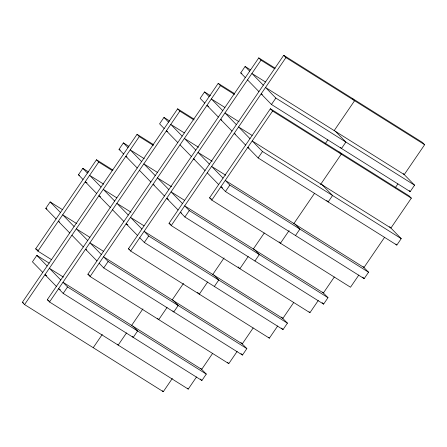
<?xml version="1.0" encoding="UTF-8"?>
<svg xmlns="http://www.w3.org/2000/svg" width="447" height="447" viewBox="0 0 447 447"><rect width="100%" height="100%" fill="white"/><g stroke="black" fill="none" stroke-linecap="round" stroke-linejoin="round"><path stroke-width="0.67" d="M56.082 218.952L45.773 208.352L50.159 201.927L62.519 209.693M83.03 179.487L78.448 174.777L82.835 168.351L88.718 172.045M51.394 259.59L37.894 251.108L35.676 248.834L96.496 159.775L112.929 170.095M37.894 251.108L98.714 162.054L96.496 159.775M49.192 263.154L36.827 255.388L32.441 261.813L42.756 272.413M123.601 154.019L119.014 149.309L123.4 142.884L128.697 146.208M172.307 378.475L163.284 391.695L24.568 304.569L22.35 302.289L137.061 134.307L153.494 144.627M24.568 304.569L139.28 136.586L137.061 134.307M169.854 121.109L163.971 117.416L159.585 123.841L164.172 128.552M196.551 376.916L188.232 389.097L49.516 301.976L47.298 299.697L177.632 108.839L194.065 119.159M49.516 301.976L179.85 111.119L177.632 108.839M200.804 368.473L206.279 374.094L201.893 380.52L63.178 293.4L67.564 286.974L62.977 282.258L201.692 369.384L212.588 353.432M210.425 95.641L204.542 91.948L200.15 98.374L204.737 103.084M237.117 351.448L228.797 363.629L90.087 276.509L87.869 274.229L218.203 83.371L234.63 93.691M90.087 276.509L220.416 85.651L218.203 83.371M240.933 342.547L246.85 348.626L242.458 355.052L103.749 267.932L108.135 261.506L103.548 256.79L242.263 343.916L253.153 327.964M245.308 77.616L240.721 72.906L245.107 66.48L250.404 69.805M277.688 325.98L269.368 338.161L130.653 251.041L128.434 248.761L258.768 57.903L275.201 68.223M130.653 251.041L260.987 60.183L258.768 57.903M281.498 317.079L287.415 323.159L283.029 329.584L144.314 242.464L148.7 236.038L144.118 231.322L282.828 318.448L293.724 302.496M318.253 300.513L309.939 312.693L171.223 225.573L169.005 223.293L283.716 55.305L422.432 142.431L424.65 144.711L404.244 174.587L265.529 87.467L275.844 98.066L414.559 185.187L410.173 191.612L271.458 104.486L261.143 93.892L262.322 94.63M171.223 225.573L285.935 57.585L283.716 55.305M93.233 347.693L102.268 334.462M322.51 292.07L327.986 297.691L323.6 304.116L184.885 216.996L189.271 210.571L184.684 205.855L323.399 292.981L334.289 277.028M271.458 104.486L275.844 98.066M358.824 275.045L350.504 287.225L211.789 200.105L209.576 197.825L270.39 108.766L409.106 195.892L411.324 198.166L390.918 228.048L252.203 140.928L262.512 151.522L401.227 238.648L396.841 245.073L258.126 157.947L247.817 147.348L248.99 148.091M211.789 200.105L272.609 111.046L270.39 108.766M126.501 332.92L118.181 345.101L117.293 344.19M131.569 325.494L142.923 308.866M363.081 266.602L368.551 272.223L364.165 278.649L225.45 191.528L229.842 185.103L225.254 180.387L363.97 267.513L384.582 237.323M258.126 157.947L262.512 151.522M167.066 307.452L158.746 319.633L157.417 318.264M172.134 300.026L183.493 283.398M207.637 281.984L199.317 294.165L197.546 292.344M212.705 274.559L224.059 257.93M214.364 286.46L218.751 280.034L213.912 275.056M248.202 256.517L239.888 268.697L238.111 266.876M253.242 249.135L264.244 233.027M325.137 143.856L327.886 139.833M334.172 130.625L354.6 100.709L352.381 98.435M254.935 260.992L259.321 254.566L254.477 249.588M289.086 230.591L280.453 243.229L279.124 241.861M293.796 223.696L314.587 193.244M320.477 184.622L341.268 154.17L339.055 151.891M295.506 235.524L299.892 229.099L295.048 224.12M395.193 187.852L397.914 183.862M285.935 57.585L424.65 144.711M260.987 60.183L274.486 68.659M265.451 81.974L251.912 73.47L263.311 85.187M240.721 72.906L241.9 73.643M272.609 111.046L411.324 198.166M220.416 85.651L234.502 94.496M224.88 107.442L211.342 98.938L222.746 110.655M239.089 121.807L224.964 112.935L236.362 124.652M208.721 106.47L206.955 105.363L218.359 117.08M252.119 135.435L238.581 126.931L249.985 138.648M221.751 120.098L220.578 119.36L231.976 131.077M235.373 134.094L234.194 133.357L245.599 145.074M179.85 111.119L193.931 119.964M184.315 132.91L170.776 124.406L182.175 136.123M198.524 147.275L184.393 138.402L195.797 150.119M167.564 131.569L166.385 130.831L177.789 142.548M212.141 161.272L198.015 152.399L209.414 164.116M225.763 175.269L211.632 166.396L223.036 178.113M194.803 159.562L193.629 158.825L205.028 170.542M229.842 185.103L368.551 272.223M222.634 187.924L220.868 186.812L225.45 191.528M139.28 136.586L153.366 145.431M209.576 197.825L211.336 198.932M144.331 158.746L130.206 149.874L141.61 161.59M157.366 172.374L143.828 163.87L155.226 175.587M119.014 149.309L120.193 150.047M126.998 157.037L125.819 156.299L137.223 168.016M171.575 186.74L157.445 177.867L168.849 189.584M184.605 200.368L171.067 191.864L182.465 203.581M154.237 185.03L153.058 184.293L164.462 196.01M189.271 210.571L327.986 297.691M168.446 199.396L166.675 198.284L178.079 210.001M181.476 213.023L180.297 212.28L184.885 216.996M98.714 162.054L112.208 170.53M169.005 223.293L170.765 224.4M103.765 184.214L89.635 175.341L101.039 187.058M116.796 197.842L103.257 189.338L114.661 201.055M78.448 174.777L79.622 175.515M87.014 182.873L85.248 181.767L96.653 193.484M131.005 212.208L116.874 203.335L128.278 215.052M100.636 196.87L98.871 195.764L110.275 207.481M144.035 225.83L130.496 217.331L141.9 229.048M148.7 236.038L287.415 323.159M127.876 224.863L126.11 223.751L137.514 235.468M128.434 248.761L129.613 249.499M76.817 223.679L62.686 214.806L74.09 226.523M45.773 208.352L46.946 209.095M89.847 237.307L76.308 228.803L87.713 240.52M59.479 221.969L58.3 221.231L69.704 232.948M103.469 251.298L89.925 242.799L101.329 254.516M108.135 261.506L246.85 348.626M86.718 249.962L85.539 249.219L96.943 260.936M87.869 274.229L89.629 275.335M35.676 248.834L38.029 250.309M63.485 277.14L49.36 268.267L60.764 279.984M67.564 286.974L206.279 374.094M46.739 275.799L44.974 274.687L56.372 286.404M60.356 289.796L58.591 288.684L63.178 293.4M47.298 299.697L49.058 300.803M22.35 302.289L23.523 303.027M403.356 173.676L414.559 185.187M409.212 190.623L410.173 191.612M335.328 131.206L345.894 142.062L341.508 148.488L340.547 147.499M245.107 66.48L249.694 71.19M247.526 79.896L258.925 91.613M389.588 226.679L401.227 238.648M395.874 244.079L396.841 245.073M321.935 184.6L332.562 195.518L328.176 201.943L326.729 200.457M204.542 91.948L209.123 96.658M362.713 277.157L364.165 278.649M163.971 117.416L168.558 122.126M180.007 144.828L191.411 156.545M207.246 172.816L218.65 184.533M322.147 302.625L323.6 304.116M309.05 311.782L309.939 312.693M123.4 142.884L127.987 147.594M139.436 170.296L150.84 182.013M281.576 328.092L283.029 329.584M268.479 337.25L269.368 338.161M82.835 168.351L87.422 173.062M112.488 209.755L123.892 221.477M139.727 237.748L144.314 242.464M241.011 353.566L242.458 355.052M173.352 300.54L178.185 305.502L173.799 311.928L172.833 310.933M227.467 362.26L228.797 363.629M50.159 201.927L60.474 212.526M71.922 235.223L83.321 246.945M99.161 263.216L103.749 267.932M200.452 379.039L201.893 380.52M132.815 326.036L137.615 330.97L133.228 337.396L132.267 336.407M187.343 388.186L188.232 389.097M36.827 255.388L47.142 265.987M162.395 390.784L163.284 391.695"/></g></svg>
